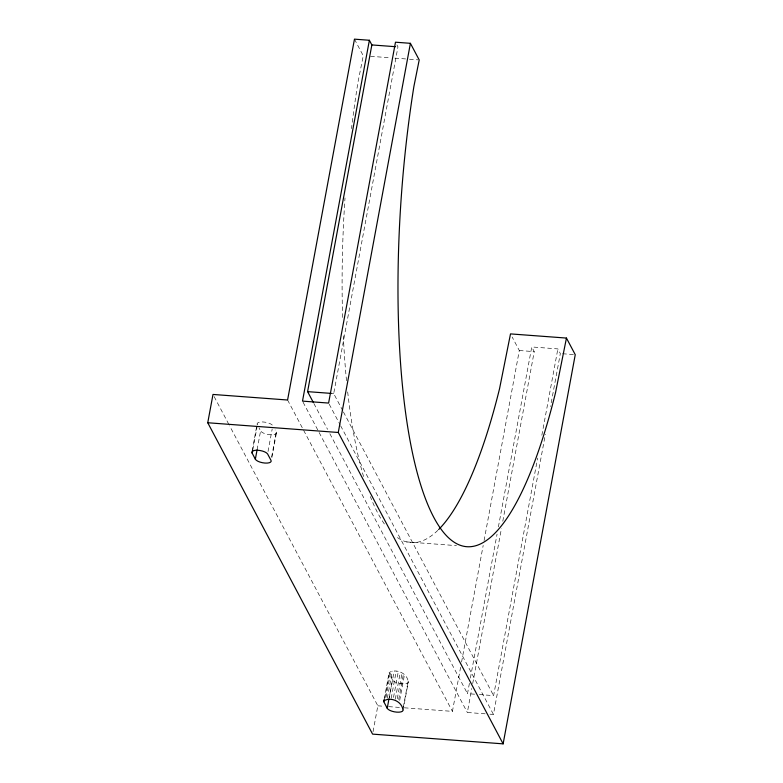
<?xml version="1.0" encoding="UTF-8"?>
<svg xmlns="http://www.w3.org/2000/svg" width="783" height="783" viewBox="0 0 783 783"><rect width="100%" height="100%" fill="white"/><g stroke="black" fill="none" stroke-linecap="round" stroke-linejoin="round"><path stroke-width="0.59" stroke-dasharray="3.92 2.94" d="M403.323 707.108L408.129 681.161C406.808 672.822 395.777 668.359 389.092 672.587L392.469 679.996L389.19 697.682M252.077 451.174L257.108 424.053M252.84 449.657L256.99 427.254M257.098 449.765L260.592 430.895L259.007 427.89M268.011 451.556L272.161 429.153M271.662 456.832L276.252 432.059L275.107 429.916M271.848 457.654L276.438 432.891M342.837 410.84L333.705 393.585L397.96 46.882L395.484 42.204M373.031 731.762L377.837 705.816L229.595 425.805M384.208 699.317L389.092 672.587M384.893 697.859L389.699 671.922M385.999 697.359L390.805 671.413M387.311 698.24L392.332 671.109M389.151 698.152L394.182 671.031M391.197 698.299L396.218 671.168M393.506 697.477L398.312 671.53M395.288 699.209L400.319 672.078M397.284 698.73L402.09 672.793M398.713 699.542L403.529 673.605M399.702 700.403L404.508 674.466M403.069 710.289L408.315 681.983M404.312 707.793L452.427 711.375L460.678 666.871M461.569 662.066L483.189 545.379M484.08 540.573L519.305 350.52L512.16 337.013M474.615 694.198L467.5 693.669L469.497 682.874M470.387 678.068L497.068 534.114M498.399 526.91L531.755 346.957L557.858 348.905L560.334 353.573L550.518 406.504M485.147 713.812L467.343 712.491L471.806 688.433M472.697 683.618L501.453 528.456M502.794 521.233L534.231 351.636L531.755 346.957M479.362 694.55L493.603 695.617L537.627 458.075M541.846 435.279L557.858 348.905M489.894 714.174L493.447 714.439L545.399 434.174M370.565 56.317L390.022 57.766M394.886 58.128L408.256 59.126M409.48 59.214L417.985 59.851M519.305 350.52L534.231 351.636M562.625 353.75L574.105 354.601M331.326 393.409L333.705 393.585M406.612 541.914L456.479 545.624M377.837 705.816L383.856 706.266M388.671 706.628L399.496 707.431M354.464 39.15L363.263 55.769L357.958 82.313A348.768 91.425 -85.7 0 0 351.489 128.666M343.414 411.927L493.603 695.617M329.183 404.145L340.057 424.689M340.625 425.766L493.447 714.439M313.875 403.509L327.588 429.397M329.868 433.704L467.5 693.669M303.07 402.198L318.524 431.394M319.102 432.47L467.343 712.491M287.586 400.005L452.427 711.375M214.141 396.609L229.028 424.719M437.844 530.326A348.768 91.425 -85.7 0 1 395.151 535.875M384.394 524.003A348.768 91.425 -85.7 0 1 370.349 496.608M363.566 476.563A348.768 91.425 -85.7 0 1 347.525 390.502M346.517 380.773A348.768 91.425 -85.7 0 1 343.228 334.155M342.602 317.487A348.768 91.425 -85.7 0 1 345.009 197.952M408.129 681.161A8.133 3.024 10.5 0 1 402.031 683.843A8.133 3.024 10.5 0 1 392.469 679.996M276.252 432.059A8.133 3.024 10.5 0 1 270.155 434.751A8.133 3.024 10.5 0 1 260.592 430.895M257.431 424.895A8.133 3.024 10.5 0 1 262.863 421.949A8.133 3.024 10.5 0 1 272.817 425.609"/><path stroke-width="1.17" d="M383.778 701.676L383.846 700.893C390.531 696.664 401.562 701.128 402.883 709.467A8.133 3.024 10.5 0 1 396.785 712.148A8.133 3.024 10.5 0 1 387.223 708.292L383.778 701.676L384.208 699.317M438.627 529.562A348.768 91.425 -85.7 0 0 499.544 388.72L510.506 333.901L566.452 338.07L575.251 354.689L503.126 743.85L372.591 734.121L207.749 422.751L212.996 394.446L287.586 400.005L354.464 39.15L369.38 40.266L371.856 44.934L307.592 391.637L313.308 402.423M252.185 453.2A8.133 3.024 10.5 0 1 257.617 450.254A8.133 3.024 10.5 0 1 267.58 453.915L271.006 460.365A8.133 3.024 10.5 0 1 264.908 463.056A8.133 3.024 10.5 0 1 255.346 459.2L252.185 453.2L252.625 450.842M255.346 459.2L257.098 449.765M369.38 40.266L302.502 401.121L328.606 403.069L395.484 42.204L410.409 43.319L419.208 59.939L413.894 86.482A348.768 91.425 -85.7 0 0 430.484 510.673A348.768 91.425 -85.7 0 0 555.48 392.89L566.452 338.07M503.126 743.85L338.276 432.48L410.409 43.319M387.223 708.292L388.965 698.857M371.856 44.934L395.591 46.706M307.592 391.637L331.326 393.409M207.749 422.751L338.276 432.48"/></g></svg>
